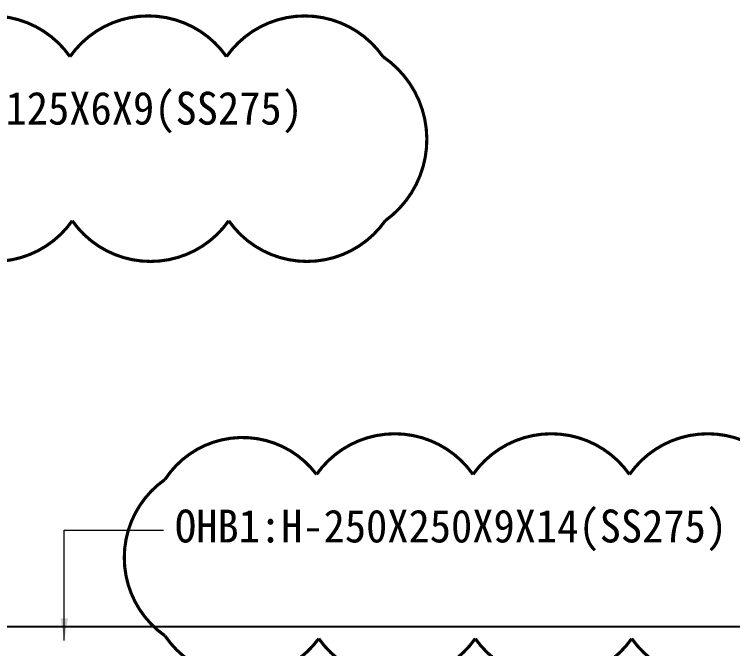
# Model space of a CAD drawing. Header units: millimetres. Extents: x 204328 to 274136, y -196910 to -178068.
# Drawn here: x 256321 to 258616, y -184398 to -182371 of the extents above; entities that cross this region are included whole.
import ezdxf

# ---------------------------------------------------------------- set-up
doc = ezdxf.new("R2010")
doc.units = ezdxf.units.MM
doc.layers.add('A-MKXS-TEXT1', color=3, linetype='Continuous', lineweight=25)
doc.layers.add('OHD Frame', color=2, linetype='Continuous')
doc.layers.add('REV-202205', color=20, linetype='Continuous', lineweight=25, plot=False)
doc.styles.add('돋움체', font='')
doc.styles.get('돋움체').set_extended_font_data('DotumChe')
doc.dimstyles.new('ISO-25', dxfattribs={"dimtxt": 2.5, "dimasz": 2.5, "dimexe": 1.25, "dimexo": 0.625, "dimtad": 1, "dimdsep": 46, "dimtxsty": 'Standard', "dimcen": 2.5, "dimadec": 0, "dimazin": 0, "dimtfac": 1, "dimtmove": 0, "dimatfit": 3, "dimfxl": 1, "dimarcsym": 0})

msp = doc.modelspace()

# ---------------------------------------------------------------- linework, layer by layer
at = {"layer": 'OHD Frame', "color": 1}
msp.add_line((259735.3, -184329, 0), (250635.3, -184329, 0), dxfattribs=at)
at = {"layer": 'REV-202205', "const_width": 10}
for points in [[(257506, -183030.5, -0.520567), (257006, -183030.5, -0.520567), (256506, -183030.5, -0.520567), (256006, -183030.5, -0.520567), (255514.7, -183021.8, -0.520567), (255514.7, -182521.8, -0.520567), (255998.8, -182505.9, -0.520567), (256498.8, -182505.9, -0.520567), (256998.8, -182505.9, -0.520567), (257498.8, -182505.9, -0.520567)], [(258793.7, -184366.3, -0.520567), (258293.7, -184366.3, -0.520567), (257793.7, -184366.3, -0.520567), (257293.7, -184366.3, -0.520567), (256802.4, -184357.6, -0.520567), (256802.4, -183857.6, -0.520567), (257286.5, -183841.7, -0.520567), (257786.5, -183841.7, -0.520567), (258286.5, -183841.7, -0.520567), (258786.5, -183841.7, -0.520567)]]:
    msp.add_lwpolyline(points, format="xyb", close=True, dxfattribs=at)

# ---------------------------------------------------------------- texts
at = {"layer": 'A-MKXS-TEXT1', "color": 0, "char_height": 105, "attachment_point": 7, "style": '돋움체'}
for s, insert in [('OHB2:H-250X125X6X9(SS275)', (255546.5, -182751.2, 0)), ('OHB1:H-250X250X9X14(SS275)', (256834.1, -184087, 0))]:
    msp.add_mtext(s, dxfattribs=dict(at, insert=insert))

# ---------------------------------------------------------------- leaders
msp.add_leader([(256480.5, -184372.1, 0), (256480.5, -184020.1, 0), (256797.5, -184020.1, 0)], dimstyle='ISO-25', override={"dimasz": 70, "dimtad": 0, "dimclrd": 1, "dimlwd": 9})

doc.saveas('drawing.dxf')
